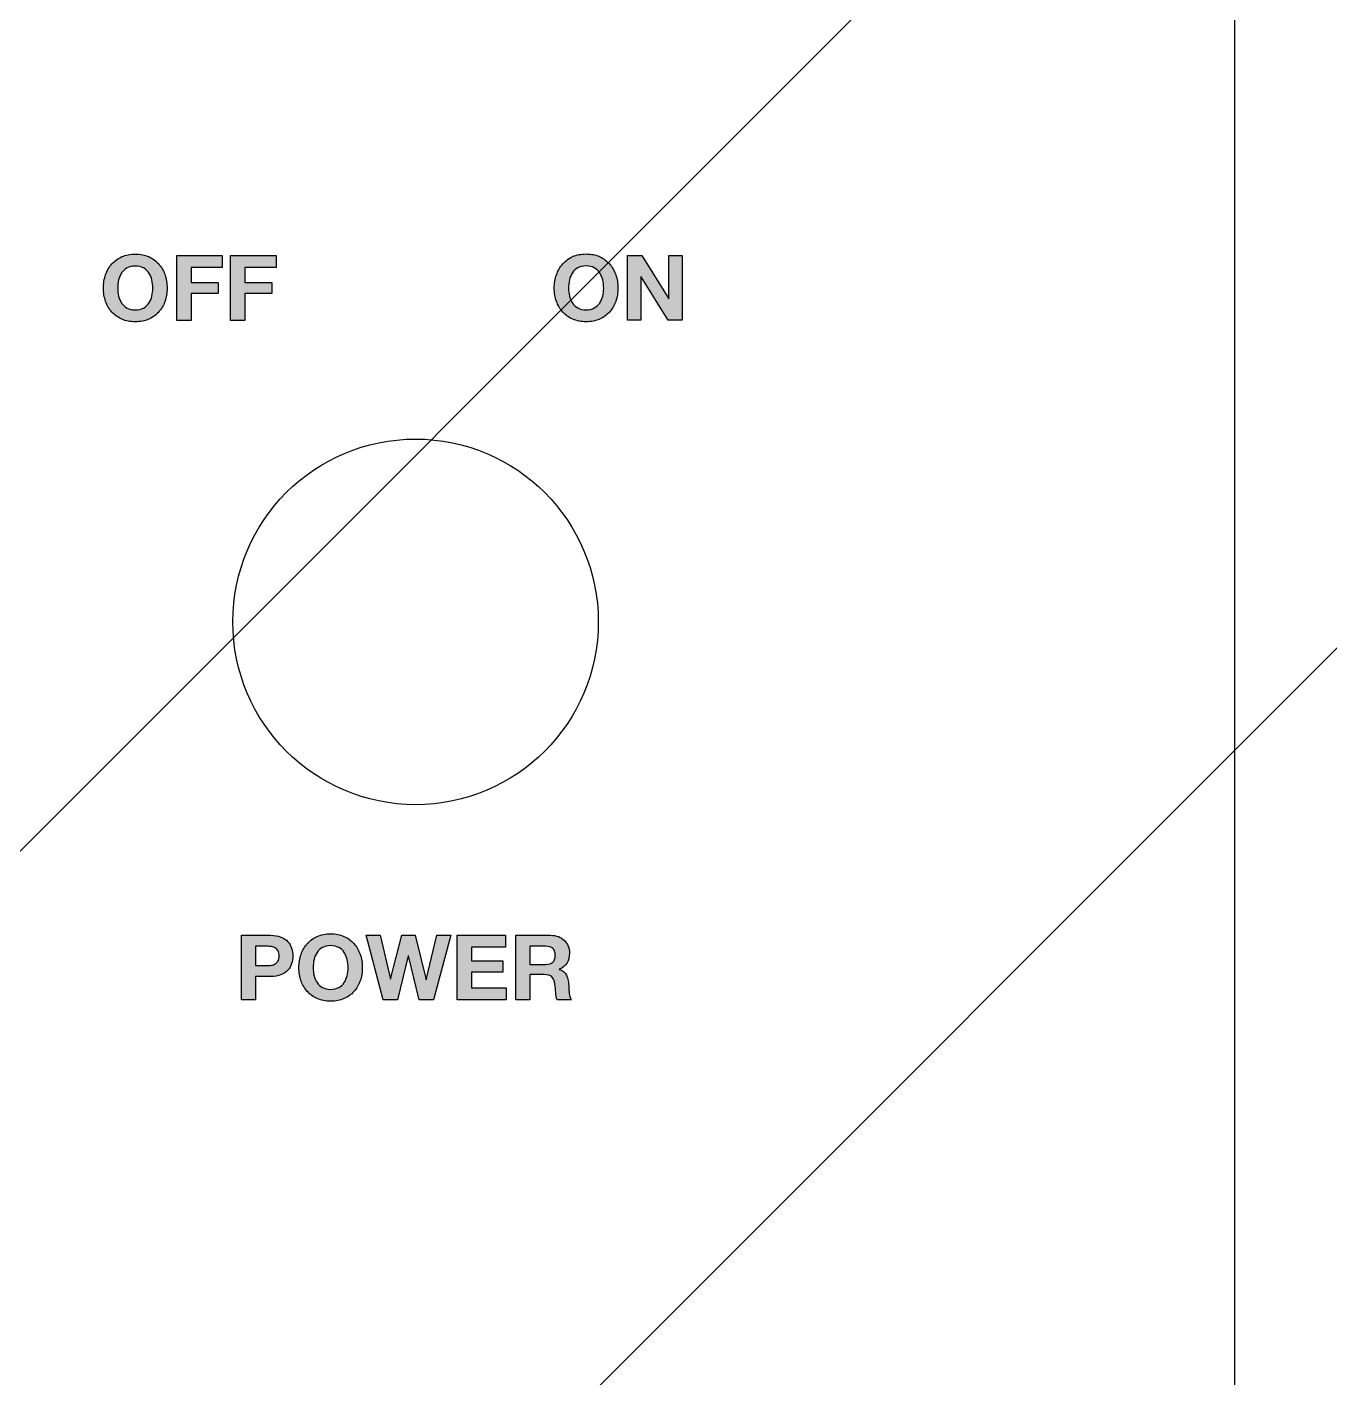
# Model space of a CAD drawing. Header units: millimetres. Extents: x -358422 to 32356, y 0 to 54379.
# Drawn here: x 11033.1 to 11136.5, y 4483.4 to 4590.5 of the extents above; entities that cross this region are included whole.
import ezdxf

# ---------------------------------------------------------------- set-up
doc = ezdxf.new("R2010")
doc.units = ezdxf.units.MM
doc.header["$MEASUREMENT"] = 0
doc.linetypes.add('HIDDEN', pattern=[9.525, 6.35, -3.175])
doc.layers.get('0').update_dxf_attribs({"lineweight": 25})
doc.layers.add('DIM', color=3, linetype='Continuous', lineweight=9)
doc.layers.add('H', color=2, linetype='HIDDEN', lineweight=15)

msp = doc.modelspace()

# ---------------------------------------------------------------- hatches: boundary and pattern name
h = msp.add_hatch(color=256)
h.paths.add_polyline_path([(11052.856, 4571.436), (11050.374, 4571.436), (11050.374, 4570.249), (11052.525, 4570.249), (11052.525, 4569.371), (11050.374, 4569.371), (11050.374, 4567.249), (11049.244, 4567.249), (11049.244, 4572.386), (11052.856, 4572.386)])
h.paths.add_polyline_path([(11048.59, 4571.436), (11046.107, 4571.436), (11046.107, 4570.249), (11048.259, 4570.249), (11048.259, 4569.371), (11046.107, 4569.371), (11046.107, 4567.249), (11044.978, 4567.249), (11044.978, 4572.386), (11048.59, 4572.386)])
edge = h.paths.add_edge_path(flags=16)
edge.add_spline(control_points=[(11040.362, 4569.166), (11040.413, 4568.962), (11040.493, 4568.779), (11040.603, 4568.616), (11040.713, 4568.452), (11040.857, 4568.322), (11041.035, 4568.224)], knot_values=[0, 0, 0, 0, 1, 1, 1, 2, 2, 2, 2], degree=3, periodic=0)
edge.add_spline(control_points=[(11041.035, 4568.224), (11041.212, 4568.125), (11041.428, 4568.076), (11041.682, 4568.076), (11041.936, 4568.076), (11042.152, 4568.125), (11042.33, 4568.224)], knot_values=[2, 2, 2, 2, 3, 3, 3, 4, 4, 4, 4], degree=3, periodic=0)
edge.add_spline(control_points=[(11042.33, 4568.224), (11042.507, 4568.322), (11042.651, 4568.452), (11042.762, 4568.616)], knot_values=[4, 4, 4, 4, 5, 5, 5, 5], degree=3, periodic=0)
edge.add_spline(control_points=[(11042.762, 4568.616), (11042.872, 4568.779), (11042.952, 4568.962), (11043.002, 4569.166), (11043.053, 4569.37), (11043.078, 4569.58), (11043.078, 4569.796), (11043.078, 4570.021), (11043.053, 4570.239), (11043.002, 4570.45)], knot_values=[5, 5, 5, 5, 6, 6, 6, 7, 7, 7, 8, 8, 8, 8], degree=3, periodic=0)
edge.add_spline(control_points=[(11043.002, 4570.45), (11042.952, 4570.661), (11042.872, 4570.85), (11042.762, 4571.015)], knot_values=[8, 8, 8, 8, 9, 9, 9, 9], degree=3, periodic=0)
edge.add_spline(control_points=[(11042.762, 4571.015), (11042.651, 4571.181), (11042.507, 4571.312), (11042.33, 4571.411)], knot_values=[9, 9, 9, 9, 10, 10, 10, 10], degree=3, periodic=0)
edge.add_spline(control_points=[(11042.33, 4571.411), (11042.152, 4571.509), (11041.936, 4571.558), (11041.682, 4571.558), (11041.428, 4571.558), (11041.212, 4571.509), (11041.035, 4571.411)], knot_values=[10, 10, 10, 10, 11, 11, 11, 12, 12, 12, 12], degree=3, periodic=0)
edge.add_spline(control_points=[(11041.035, 4571.411), (11040.857, 4571.312), (11040.713, 4571.181), (11040.603, 4571.015), (11040.493, 4570.85), (11040.413, 4570.661), (11040.362, 4570.45)], knot_values=[12, 12, 12, 12, 13, 13, 13, 14, 14, 14, 14], degree=3, periodic=0)
edge.add_spline(control_points=[(11040.362, 4570.45), (11040.312, 4570.239), (11040.286, 4570.021), (11040.286, 4569.796), (11040.286, 4569.58), (11040.312, 4569.37), (11040.362, 4569.166)], knot_values=[14, 14, 14, 14, 15, 15, 15, 16, 16, 16, 16], degree=3, periodic=0)
edge = h.paths.add_edge_path()
edge.add_spline(control_points=[(11039.33, 4570.864), (11039.445, 4571.193), (11039.61, 4571.479), (11039.826, 4571.724)], knot_values=[0, 0, 0, 0, 1, 1, 1, 1], degree=3, periodic=0)
edge.add_spline(control_points=[(11039.826, 4571.724), (11040.042, 4571.969), (11040.307, 4572.16), (11040.621, 4572.3)], knot_values=[1, 1, 1, 1, 2, 2, 2, 2], degree=3, periodic=0)
edge.add_spline(control_points=[(11040.621, 4572.3), (11040.935, 4572.439), (11041.289, 4572.508), (11041.682, 4572.508), (11042.08, 4572.508), (11042.435, 4572.439), (11042.747, 4572.3)], knot_values=[2, 2, 2, 2, 3, 3, 3, 4, 4, 4, 4], degree=3, periodic=0)
edge.add_spline(control_points=[(11042.747, 4572.3), (11043.059, 4572.16), (11043.323, 4571.969), (11043.539, 4571.724)], knot_values=[4, 4, 4, 4, 5, 5, 5, 5], degree=3, periodic=0)
edge.add_spline(control_points=[(11043.539, 4571.724), (11043.754, 4571.479), (11043.92, 4571.193), (11044.035, 4570.864), (11044.15, 4570.535), (11044.208, 4570.179), (11044.208, 4569.796), (11044.208, 4569.421), (11044.15, 4569.072), (11044.035, 4568.749), (11043.92, 4568.425), (11043.754, 4568.143), (11043.539, 4567.904)], knot_values=[5, 5, 5, 5, 6, 6, 6, 7, 7, 7, 8, 8, 8, 9, 9, 9, 9], degree=3, periodic=0)
edge.add_spline(control_points=[(11043.539, 4567.904), (11043.323, 4567.663), (11043.059, 4567.475), (11042.747, 4567.338), (11042.435, 4567.202), (11042.08, 4567.133), (11041.682, 4567.133), (11041.289, 4567.133), (11040.935, 4567.202), (11040.621, 4567.338), (11040.307, 4567.475), (11040.042, 4567.663), (11039.826, 4567.904)], knot_values=[9, 9, 9, 9, 10, 10, 10, 11, 11, 11, 12, 12, 12, 13, 13, 13, 13], degree=3, periodic=0)
edge.add_spline(control_points=[(11039.826, 4567.904), (11039.61, 4568.143), (11039.445, 4568.425), (11039.33, 4568.749), (11039.215, 4569.072), (11039.157, 4569.421), (11039.157, 4569.796), (11039.157, 4570.179), (11039.215, 4570.535), (11039.33, 4570.864)], knot_values=[13, 13, 13, 13, 14, 14, 14, 15, 15, 15, 16, 16, 16, 16], degree=3, periodic=0)
h = msp.add_hatch(color=256)
h.paths.add_polyline_path([(11081.869, 4572.39), (11084.013, 4568.944), (11084.028, 4568.944), (11084.028, 4572.39), (11085.085, 4572.39), (11085.085, 4567.253), (11083.956, 4567.253), (11081.819, 4570.692), (11081.804, 4570.692), (11081.804, 4567.253), (11080.747, 4567.253), (11080.747, 4572.39)])
edge = h.paths.add_edge_path(flags=16)
edge.add_spline(control_points=[(11076.131, 4569.171), (11076.182, 4568.967), (11076.262, 4568.783), (11076.372, 4568.62), (11076.483, 4568.457), (11076.626, 4568.326), (11076.804, 4568.228)], knot_values=[0, 0, 0, 0, 1, 1, 1, 2, 2, 2, 2], degree=3, periodic=0)
edge.add_spline(control_points=[(11076.804, 4568.228), (11076.982, 4568.13), (11077.197, 4568.081), (11077.452, 4568.081), (11077.706, 4568.081), (11077.922, 4568.13), (11078.099, 4568.228)], knot_values=[2, 2, 2, 2, 3, 3, 3, 4, 4, 4, 4], degree=3, periodic=0)
edge.add_spline(control_points=[(11078.099, 4568.228), (11078.276, 4568.326), (11078.42, 4568.457), (11078.531, 4568.62)], knot_values=[4, 4, 4, 4, 5, 5, 5, 5], degree=3, periodic=0)
edge.add_spline(control_points=[(11078.531, 4568.62), (11078.641, 4568.783), (11078.721, 4568.967), (11078.772, 4569.171), (11078.822, 4569.374), (11078.847, 4569.584), (11078.847, 4569.8), (11078.847, 4570.026), (11078.822, 4570.244), (11078.772, 4570.455)], knot_values=[5, 5, 5, 5, 6, 6, 6, 7, 7, 7, 8, 8, 8, 8], degree=3, periodic=0)
edge.add_spline(control_points=[(11078.772, 4570.455), (11078.721, 4570.666), (11078.641, 4570.854), (11078.531, 4571.02)], knot_values=[8, 8, 8, 8, 9, 9, 9, 9], degree=3, periodic=0)
edge.add_spline(control_points=[(11078.531, 4571.02), (11078.42, 4571.185), (11078.276, 4571.317), (11078.099, 4571.416)], knot_values=[9, 9, 9, 9, 10, 10, 10, 10], degree=3, periodic=0)
edge.add_spline(control_points=[(11078.099, 4571.416), (11077.922, 4571.514), (11077.706, 4571.563), (11077.452, 4571.563), (11077.197, 4571.563), (11076.982, 4571.514), (11076.804, 4571.416)], knot_values=[10, 10, 10, 10, 11, 11, 11, 12, 12, 12, 12], degree=3, periodic=0)
edge.add_spline(control_points=[(11076.804, 4571.416), (11076.626, 4571.317), (11076.483, 4571.185), (11076.372, 4571.02), (11076.262, 4570.854), (11076.182, 4570.666), (11076.131, 4570.455)], knot_values=[12, 12, 12, 12, 13, 13, 13, 14, 14, 14, 14], degree=3, periodic=0)
edge.add_spline(control_points=[(11076.131, 4570.455), (11076.081, 4570.244), (11076.056, 4570.026), (11076.056, 4569.8), (11076.056, 4569.584), (11076.081, 4569.374), (11076.131, 4569.171)], knot_values=[14, 14, 14, 14, 15, 15, 15, 16, 16, 16, 16], degree=3, periodic=0)
edge = h.paths.add_edge_path()
edge.add_spline(control_points=[(11075.099, 4570.869), (11075.214, 4571.197), (11075.38, 4571.484), (11075.595, 4571.728)], knot_values=[0, 0, 0, 0, 1, 1, 1, 1], degree=3, periodic=0)
edge.add_spline(control_points=[(11075.595, 4571.728), (11075.811, 4571.973), (11076.076, 4572.165), (11076.39, 4572.304)], knot_values=[1, 1, 1, 1, 2, 2, 2, 2], degree=3, periodic=0)
edge.add_spline(control_points=[(11076.39, 4572.304), (11076.704, 4572.443), (11077.058, 4572.513), (11077.452, 4572.513), (11077.85, 4572.513), (11078.205, 4572.443), (11078.516, 4572.304)], knot_values=[2, 2, 2, 2, 3, 3, 3, 4, 4, 4, 4], degree=3, periodic=0)
edge.add_spline(control_points=[(11078.516, 4572.304), (11078.828, 4572.165), (11079.092, 4571.973), (11079.308, 4571.728)], knot_values=[4, 4, 4, 4, 5, 5, 5, 5], degree=3, periodic=0)
edge.add_spline(control_points=[(11079.308, 4571.728), (11079.524, 4571.484), (11079.689, 4571.197), (11079.804, 4570.869), (11079.919, 4570.54), (11079.977, 4570.184), (11079.977, 4569.8), (11079.977, 4569.426), (11079.919, 4569.077), (11079.804, 4568.753), (11079.689, 4568.43), (11079.524, 4568.148), (11079.308, 4567.908)], knot_values=[5, 5, 5, 5, 6, 6, 6, 7, 7, 7, 8, 8, 8, 9, 9, 9, 9], degree=3, periodic=0)
edge.add_spline(control_points=[(11079.308, 4567.908), (11079.092, 4567.668), (11078.828, 4567.48), (11078.516, 4567.343), (11078.205, 4567.206), (11077.85, 4567.138), (11077.452, 4567.138), (11077.058, 4567.138), (11076.704, 4567.206), (11076.39, 4567.343), (11076.076, 4567.48), (11075.811, 4567.668), (11075.595, 4567.908)], knot_values=[9, 9, 9, 9, 10, 10, 10, 11, 11, 11, 12, 12, 12, 13, 13, 13, 13], degree=3, periodic=0)
edge.add_spline(control_points=[(11075.595, 4567.908), (11075.38, 4568.148), (11075.214, 4568.43), (11075.099, 4568.753), (11074.984, 4569.077), (11074.926, 4569.426), (11074.926, 4569.8), (11074.926, 4570.184), (11074.984, 4570.54), (11075.099, 4570.869)], knot_values=[13, 13, 13, 13, 14, 14, 14, 15, 15, 15, 16, 16, 16, 16], degree=3, periodic=0)
h = msp.add_hatch(color=256)
h.paths.add_polyline_path([(11063.883, 4518.477), (11064.758, 4514.951), (11064.772, 4514.951), (11065.611, 4518.477), (11066.714, 4518.477), (11065.338, 4513.36), (11064.22, 4513.36), (11063.353, 4516.843), (11063.339, 4516.843), (11062.486, 4513.36), (11061.346, 4513.36), (11059.992, 4518.477), (11061.117, 4518.477), (11061.927, 4514.994), (11061.941, 4514.994), (11062.83, 4518.477)])
h.paths.add_polyline_path([(11068.356, 4515.56), (11068.356, 4514.306), (11071.115, 4514.306), (11071.115, 4513.36), (11067.23, 4513.36), (11067.23, 4518.477), (11071.057, 4518.477), (11071.057, 4517.531), (11068.356, 4517.531), (11068.356, 4516.435), (11070.835, 4516.435), (11070.835, 4515.56)])
edge = h.paths.add_edge_path(flags=16)
edge.add_spline(control_points=[(11074.232, 4516.162), (11074.49, 4516.162), (11074.683, 4516.22), (11074.813, 4516.334), (11074.942, 4516.449), (11075.006, 4516.635), (11075.006, 4516.893), (11075.006, 4517.142), (11074.942, 4517.322), (11074.813, 4517.434)], knot_values=[0, 0, 0, 0, 1, 1, 1, 2, 2, 2, 3, 3, 3, 3], degree=3, periodic=0)
edge.add_spline(control_points=[(11074.813, 4517.434), (11074.683, 4517.546), (11074.49, 4517.603), (11074.232, 4517.603)], knot_values=[3, 3, 3, 3, 4, 4, 4, 4], degree=3, periodic=0)
edge.add_spline(control_points=[(11074.232, 4517.603), (11074.232, 4517.603), (11073, 4517.603), (11073, 4517.603)], knot_values=[4, 4, 4, 4, 5, 5, 5, 5], degree=3, periodic=0)
edge.add_spline(control_points=[(11073, 4517.603), (11073, 4517.603), (11073, 4516.162), (11073, 4516.162)], knot_values=[5, 5, 5, 5, 6, 6, 6, 6], degree=3, periodic=0)
edge.add_spline(control_points=[(11073, 4516.162), (11073, 4516.162), (11074.232, 4516.162), (11074.232, 4516.162)], knot_values=[6, 6, 6, 6, 7, 7, 7, 7], degree=3, periodic=0)
edge = h.paths.add_edge_path()
edge.add_spline(control_points=[(11074.633, 4518.477), (11074.863, 4518.477), (11075.069, 4518.44), (11075.253, 4518.366), (11075.437, 4518.292), (11075.595, 4518.19), (11075.726, 4518.061)], knot_values=[0, 0, 0, 0, 1, 1, 1, 2, 2, 2, 2], degree=3, periodic=0)
edge.add_spline(control_points=[(11075.726, 4518.061), (11075.858, 4517.932), (11075.958, 4517.783), (11076.027, 4517.613)], knot_values=[2, 2, 2, 2, 3, 3, 3, 3], degree=3, periodic=0)
edge.add_spline(control_points=[(11076.027, 4517.613), (11076.096, 4517.444), (11076.131, 4517.261), (11076.131, 4517.065), (11076.131, 4516.764), (11076.068, 4516.504), (11075.941, 4516.284)], knot_values=[3, 3, 3, 3, 4, 4, 4, 5, 5, 5, 5], degree=3, periodic=0)
edge.add_spline(control_points=[(11075.941, 4516.284), (11075.815, 4516.064), (11075.608, 4515.897), (11075.322, 4515.783)], knot_values=[5, 5, 5, 5, 6, 6, 6, 6], degree=3, periodic=0)
edge.add_spline(control_points=[(11075.322, 4515.783), (11075.322, 4515.783), (11075.322, 4515.768), (11075.322, 4515.768)], knot_values=[6, 6, 6, 6, 7, 7, 7, 7], degree=3, periodic=0)
edge.add_spline(control_points=[(11075.322, 4515.768), (11075.46, 4515.73), (11075.575, 4515.671), (11075.665, 4515.592)], knot_values=[7, 7, 7, 7, 8, 8, 8, 8], degree=3, periodic=0)
edge.add_spline(control_points=[(11075.665, 4515.592), (11075.756, 4515.513), (11075.83, 4515.42), (11075.888, 4515.313)], knot_values=[8, 8, 8, 8, 9, 9, 9, 9], degree=3, periodic=0)
edge.add_spline(control_points=[(11075.888, 4515.313), (11075.945, 4515.206), (11075.987, 4515.087), (11076.013, 4514.958)], knot_values=[9, 9, 9, 9, 10, 10, 10, 10], degree=3, periodic=0)
edge.add_spline(control_points=[(11076.013, 4514.958), (11076.039, 4514.829), (11076.057, 4514.7), (11076.067, 4514.571)], knot_values=[10, 10, 10, 10, 11, 11, 11, 11], degree=3, periodic=0)
edge.add_spline(control_points=[(11076.067, 4514.571), (11076.072, 4514.49), (11076.076, 4514.394), (11076.081, 4514.284), (11076.086, 4514.174), (11076.094, 4514.062), (11076.106, 4513.948)], knot_values=[11, 11, 11, 11, 12, 12, 12, 13, 13, 13, 13], degree=3, periodic=0)
edge.add_spline(control_points=[(11076.106, 4513.948), (11076.118, 4513.833), (11076.137, 4513.724), (11076.163, 4513.621)], knot_values=[13, 13, 13, 13, 14, 14, 14, 14], degree=3, periodic=0)
edge.add_spline(control_points=[(11076.163, 4513.621), (11076.19, 4513.519), (11076.229, 4513.432), (11076.282, 4513.36)], knot_values=[14, 14, 14, 14, 15, 15, 15, 15], degree=3, periodic=0)
edge.add_spline(control_points=[(11076.282, 4513.36), (11076.282, 4513.36), (11075.157, 4513.36), (11075.157, 4513.36)], knot_values=[15, 15, 15, 15, 16, 16, 16, 16], degree=3, periodic=0)
edge.add_spline(control_points=[(11075.157, 4513.36), (11075.094, 4513.522), (11075.056, 4513.716), (11075.042, 4513.94)], knot_values=[16, 16, 16, 16, 17, 17, 17, 17], degree=3, periodic=0)
edge.add_spline(control_points=[(11075.042, 4513.94), (11075.028, 4514.165), (11075.006, 4514.38), (11074.977, 4514.586)], knot_values=[17, 17, 17, 17, 18, 18, 18, 18], degree=3, periodic=0)
edge.add_spline(control_points=[(11074.977, 4514.586), (11074.939, 4514.853), (11074.858, 4515.049), (11074.734, 4515.173)], knot_values=[18, 18, 18, 18, 19, 19, 19, 19], degree=3, periodic=0)
edge.add_spline(control_points=[(11074.734, 4515.173), (11074.609, 4515.297), (11074.406, 4515.359), (11074.124, 4515.359)], knot_values=[19, 19, 19, 19, 20, 20, 20, 20], degree=3, periodic=0)
edge.add_spline(control_points=[(11074.124, 4515.359), (11074.124, 4515.359), (11073, 4515.359), (11073, 4515.359)], knot_values=[20, 20, 20, 20, 21, 21, 21, 21], degree=3, periodic=0)
edge.add_spline(control_points=[(11073, 4515.359), (11073, 4515.359), (11073, 4513.36), (11073, 4513.36)], knot_values=[21, 21, 21, 21, 22, 22, 22, 22], degree=3, periodic=0)
edge.add_spline(control_points=[(11073, 4513.36), (11073, 4513.36), (11071.874, 4513.36), (11071.874, 4513.36)], knot_values=[22, 22, 22, 22, 23, 23, 23, 23], degree=3, periodic=0)
edge.add_spline(control_points=[(11071.874, 4513.36), (11071.874, 4513.36), (11071.874, 4518.477), (11071.874, 4518.477)], knot_values=[23, 23, 23, 23, 24, 24, 24, 24], degree=3, periodic=0)
edge.add_spline(control_points=[(11071.874, 4518.477), (11071.874, 4518.477), (11074.633, 4518.477), (11074.633, 4518.477)], knot_values=[24, 24, 24, 24, 25, 25, 25, 25], degree=3, periodic=0)
edge = h.paths.add_edge_path(flags=16)
edge.add_spline(control_points=[(11055.868, 4515.27), (11055.918, 4515.067), (11055.998, 4514.884), (11056.108, 4514.722)], knot_values=[0, 0, 0, 0, 1, 1, 1, 1], degree=3, periodic=0)
edge.add_spline(control_points=[(11056.108, 4514.722), (11056.218, 4514.559), (11056.361, 4514.429), (11056.538, 4514.331)], knot_values=[1, 1, 1, 1, 2, 2, 2, 2], degree=3, periodic=0)
edge.add_spline(control_points=[(11056.538, 4514.331), (11056.714, 4514.233), (11056.929, 4514.184), (11057.183, 4514.184), (11057.436, 4514.184), (11057.651, 4514.233), (11057.828, 4514.331)], knot_values=[2, 2, 2, 2, 3, 3, 3, 4, 4, 4, 4], degree=3, periodic=0)
edge.add_spline(control_points=[(11057.828, 4514.331), (11058.004, 4514.429), (11058.148, 4514.559), (11058.258, 4514.722)], knot_values=[4, 4, 4, 4, 5, 5, 5, 5], degree=3, periodic=0)
edge.add_spline(control_points=[(11058.258, 4514.722), (11058.367, 4514.884), (11058.447, 4515.067), (11058.498, 4515.27)], knot_values=[5, 5, 5, 5, 6, 6, 6, 6], degree=3, periodic=0)
edge.add_spline(control_points=[(11058.498, 4515.27), (11058.548, 4515.473), (11058.573, 4515.682), (11058.573, 4515.897), (11058.573, 4516.122), (11058.548, 4516.339), (11058.498, 4516.549)], knot_values=[6, 6, 6, 6, 7, 7, 7, 8, 8, 8, 8], degree=3, periodic=0)
edge.add_spline(control_points=[(11058.498, 4516.549), (11058.447, 4516.759), (11058.367, 4516.947), (11058.258, 4517.111)], knot_values=[8, 8, 8, 8, 9, 9, 9, 9], degree=3, periodic=0)
edge.add_spline(control_points=[(11058.258, 4517.111), (11058.148, 4517.276), (11058.004, 4517.408), (11057.828, 4517.506)], knot_values=[9, 9, 9, 9, 10, 10, 10, 10], degree=3, periodic=0)
edge.add_spline(control_points=[(11057.828, 4517.506), (11057.651, 4517.604), (11057.436, 4517.653), (11057.183, 4517.653), (11056.929, 4517.653), (11056.714, 4517.604), (11056.538, 4517.506), (11056.361, 4517.408), (11056.218, 4517.276), (11056.108, 4517.111), (11055.998, 4516.947), (11055.918, 4516.759), (11055.868, 4516.549)], knot_values=[10, 10, 10, 10, 11, 11, 11, 12, 12, 12, 13, 13, 13, 14, 14, 14, 14], degree=3, periodic=0)
edge.add_spline(control_points=[(11055.868, 4516.549), (11055.817, 4516.339), (11055.792, 4516.122), (11055.792, 4515.897), (11055.792, 4515.682), (11055.817, 4515.473), (11055.868, 4515.27)], knot_values=[14, 14, 14, 14, 15, 15, 15, 16, 16, 16, 16], degree=3, periodic=0)
edge = h.paths.add_edge_path()
edge.add_spline(control_points=[(11054.839, 4516.961), (11054.954, 4517.288), (11055.119, 4517.574), (11055.334, 4517.818)], knot_values=[0, 0, 0, 0, 1, 1, 1, 1], degree=3, periodic=0)
edge.add_spline(control_points=[(11055.334, 4517.818), (11055.549, 4518.061), (11055.812, 4518.252), (11056.125, 4518.391)], knot_values=[1, 1, 1, 1, 2, 2, 2, 2], degree=3, periodic=0)
edge.add_spline(control_points=[(11056.125, 4518.391), (11056.438, 4518.529), (11056.791, 4518.599), (11057.183, 4518.599), (11057.579, 4518.599), (11057.933, 4518.529), (11058.243, 4518.391)], knot_values=[2, 2, 2, 2, 3, 3, 3, 4, 4, 4, 4], degree=3, periodic=0)
edge.add_spline(control_points=[(11058.243, 4518.391), (11058.554, 4518.252), (11058.817, 4518.061), (11059.032, 4517.818)], knot_values=[4, 4, 4, 4, 5, 5, 5, 5], degree=3, periodic=0)
edge.add_spline(control_points=[(11059.032, 4517.818), (11059.246, 4517.574), (11059.411, 4517.288), (11059.526, 4516.961)], knot_values=[5, 5, 5, 5, 6, 6, 6, 6], degree=3, periodic=0)
edge.add_spline(control_points=[(11059.526, 4516.961), (11059.641, 4516.634), (11059.698, 4516.279), (11059.698, 4515.897), (11059.698, 4515.524), (11059.641, 4515.177), (11059.526, 4514.854)], knot_values=[6, 6, 6, 6, 7, 7, 7, 8, 8, 8, 8], degree=3, periodic=0)
edge.add_spline(control_points=[(11059.526, 4514.854), (11059.411, 4514.532), (11059.246, 4514.251), (11059.032, 4514.012)], knot_values=[8, 8, 8, 8, 9, 9, 9, 9], degree=3, periodic=0)
edge.add_spline(control_points=[(11059.032, 4514.012), (11058.817, 4513.773), (11058.554, 4513.586), (11058.243, 4513.45), (11057.933, 4513.314), (11057.579, 4513.245), (11057.183, 4513.245), (11056.791, 4513.245), (11056.438, 4513.314), (11056.125, 4513.45), (11055.812, 4513.586), (11055.549, 4513.773), (11055.334, 4514.012)], knot_values=[9, 9, 9, 9, 10, 10, 10, 11, 11, 11, 12, 12, 12, 13, 13, 13, 13], degree=3, periodic=0)
edge.add_spline(control_points=[(11055.334, 4514.012), (11055.119, 4514.251), (11054.954, 4514.532), (11054.839, 4514.854)], knot_values=[13, 13, 13, 13, 14, 14, 14, 14], degree=3, periodic=0)
edge.add_spline(control_points=[(11054.839, 4514.854), (11054.725, 4515.177), (11054.667, 4515.524), (11054.667, 4515.897), (11054.667, 4516.279), (11054.725, 4516.634), (11054.839, 4516.961)], knot_values=[14, 14, 14, 14, 15, 15, 15, 16, 16, 16, 16], degree=3, periodic=0)
edge = h.paths.add_edge_path(flags=16)
edge.add_spline(control_points=[(11052.109, 4516.069), (11052.238, 4516.069), (11052.362, 4516.079), (11052.481, 4516.097)], knot_values=[0, 0, 0, 0, 1, 1, 1, 1], degree=3, periodic=0)
edge.add_spline(control_points=[(11052.481, 4516.097), (11052.601, 4516.117), (11052.706, 4516.154), (11052.797, 4516.209)], knot_values=[1, 1, 1, 1, 2, 2, 2, 2], degree=3, periodic=0)
edge.add_spline(control_points=[(11052.797, 4516.209), (11052.887, 4516.264), (11052.96, 4516.341), (11053.015, 4516.442)], knot_values=[2, 2, 2, 2, 3, 3, 3, 3], degree=3, periodic=0)
edge.add_spline(control_points=[(11053.015, 4516.442), (11053.07, 4516.542), (11053.098, 4516.673), (11053.098, 4516.836), (11053.098, 4516.998), (11053.07, 4517.129), (11053.015, 4517.23)], knot_values=[3, 3, 3, 3, 4, 4, 4, 5, 5, 5, 5], degree=3, periodic=0)
edge.add_spline(control_points=[(11053.015, 4517.23), (11052.96, 4517.33), (11052.887, 4517.408), (11052.797, 4517.463)], knot_values=[5, 5, 5, 5, 6, 6, 6, 6], degree=3, periodic=0)
edge.add_spline(control_points=[(11052.797, 4517.463), (11052.706, 4517.518), (11052.601, 4517.555), (11052.481, 4517.574)], knot_values=[6, 6, 6, 6, 7, 7, 7, 7], degree=3, periodic=0)
edge.add_spline(control_points=[(11052.481, 4517.574), (11052.362, 4517.593), (11052.238, 4517.603), (11052.109, 4517.603)], knot_values=[7, 7, 7, 7, 8, 8, 8, 8], degree=3, periodic=0)
edge.add_spline(control_points=[(11052.109, 4517.603), (11052.109, 4517.603), (11051.235, 4517.603), (11051.235, 4517.603)], knot_values=[8, 8, 8, 8, 9, 9, 9, 9], degree=3, periodic=0)
edge.add_spline(control_points=[(11051.235, 4517.603), (11051.235, 4517.603), (11051.235, 4516.069), (11051.235, 4516.069)], knot_values=[9, 9, 9, 9, 10, 10, 10, 10], degree=3, periodic=0)
edge.add_spline(control_points=[(11051.235, 4516.069), (11051.235, 4516.069), (11052.109, 4516.069), (11052.109, 4516.069)], knot_values=[10, 10, 10, 10, 11, 11, 11, 11], degree=3, periodic=0)
edge = h.paths.add_edge_path()
edge.add_spline(control_points=[(11052.417, 4518.477), (11052.737, 4518.477), (11053.009, 4518.43), (11053.234, 4518.337)], knot_values=[0, 0, 0, 0, 1, 1, 1, 1], degree=3, periodic=0)
edge.add_spline(control_points=[(11053.234, 4518.337), (11053.459, 4518.244), (11053.641, 4518.121), (11053.782, 4517.968)], knot_values=[1, 1, 1, 1, 2, 2, 2, 2], degree=3, periodic=0)
edge.add_spline(control_points=[(11053.782, 4517.968), (11053.923, 4517.815), (11054.026, 4517.641), (11054.09, 4517.445), (11054.155, 4517.249), (11054.187, 4517.046), (11054.187, 4516.836), (11054.187, 4516.63), (11054.155, 4516.429), (11054.09, 4516.23), (11054.026, 4516.032), (11053.923, 4515.856), (11053.782, 4515.704)], knot_values=[2, 2, 2, 2, 3, 3, 3, 4, 4, 4, 5, 5, 5, 6, 6, 6, 6], degree=3, periodic=0)
edge.add_spline(control_points=[(11053.782, 4515.704), (11053.641, 4515.551), (11053.459, 4515.428), (11053.234, 4515.335)], knot_values=[6, 6, 6, 6, 7, 7, 7, 7], degree=3, periodic=0)
edge.add_spline(control_points=[(11053.234, 4515.335), (11053.009, 4515.241), (11052.737, 4515.195), (11052.417, 4515.195)], knot_values=[7, 7, 7, 7, 8, 8, 8, 8], degree=3, periodic=0)
edge.add_spline(control_points=[(11052.417, 4515.195), (11052.417, 4515.195), (11051.235, 4515.195), (11051.235, 4515.195)], knot_values=[8, 8, 8, 8, 9, 9, 9, 9], degree=3, periodic=0)
edge.add_spline(control_points=[(11051.235, 4515.195), (11051.235, 4515.195), (11051.235, 4513.36), (11051.235, 4513.36)], knot_values=[9, 9, 9, 9, 10, 10, 10, 10], degree=3, periodic=0)
edge.add_spline(control_points=[(11051.235, 4513.36), (11051.235, 4513.36), (11050.109, 4513.36), (11050.109, 4513.36)], knot_values=[10, 10, 10, 10, 11, 11, 11, 11], degree=3, periodic=0)
edge.add_spline(control_points=[(11050.109, 4513.36), (11050.109, 4513.36), (11050.109, 4518.477), (11050.109, 4518.477)], knot_values=[11, 11, 11, 11, 12, 12, 12, 12], degree=3, periodic=0)
edge.add_spline(control_points=[(11050.109, 4518.477), (11050.109, 4518.477), (11052.417, 4518.477), (11052.417, 4518.477)], knot_values=[12, 12, 12, 12, 13, 13, 13, 13], degree=3, periodic=0)
at = {"layer": 'DIM'}
h = msp.add_hatch(dxfattribs=at)
h.set_pattern_fill('ANSI31', color=256, scale=350, style=0)
h.set_pattern_definition([(45, (-19603.777, -2234.737), (-30.93592, 30.93592), [])])
h.paths.add_polyline_path([(10728.92, 5341.335), (10728.92, 3268.335), (10298.136, 3268.335), (10298.136, 5055.269), (9628.92, 5055.269), (9628.92, 6518.335), (13568.92, 6518.335), (13568.92, 5055.269), (12899.705, 5055.269), (12899.705, 3268.335), (12468.92, 3268.335), (12468.92, 5341.335)])
edge = h.paths.add_edge_path(flags=16)
edge.add_line((12468.92, 3291.335), (12468.92, 3268.335))
edge.add_line((10728.92, 3291.335), (10728.92, 3268.335))
at = {"layer": 'H', "ltscale": 4}
h = msp.add_hatch(dxfattribs=at)
h.set_pattern_fill('ANSI31', color=256, scale=500, style=0)
h.set_pattern_definition([(45, (4878.89, 20733.76), (-44.19417, 44.19417), [])])
h.paths.add_polyline_path([(13618.92, 6518.335), (13568.92, 6518.335)], flags=16)
h.paths.add_polyline_path([(13618.92, 6518.335), (13568.92, 6518.335)], flags=0)
h.paths.add_polyline_path([(13618.92, 6518.335), (13568.92, 6518.335)], flags=0)
h.paths.add_polyline_path([(13618.92, 6518.335), (13568.92, 6518.335)], flags=0)
h.paths.add_polyline_path([(13618.92, 6518.335), (13568.92, 6518.335)], flags=0)
h.paths.add_polyline_path([(13618.92, 6518.335), (13568.92, 6518.335)], flags=0)
h.paths.add_polyline_path([(13618.92, 6518.335), (13568.92, 6518.335)], flags=0)
h.paths.add_polyline_path([(13618.92, 6518.335), (13568.92, 6518.335)], flags=0)
edge = h.paths.add_edge_path()
edge.add_line((9628.92, 3268.335), (9628.92, 6518.335))
edge.add_line((9578.92, 3218.335), (9578.92, 6518.335))
edge.add_line((9628.92, 3268.335), (13568.92, 3268.335))
edge.add_line((9578.92, 3218.335), (13618.92, 3218.335))
edge.add_line((13618.92, 6518.335), (13568.92, 6518.335))
edge.add_line((13568.92, 5268.335), (13568.92, 5278.335))
edge.add_line((13568.92, 3268.335), (13568.92, 6518.335))
edge.add_line((13618.92, 3218.335), (13618.92, 6518.335))

# ---------------------------------------------------------------- linework, layer by layer
for p, q in [((11128.92, 4366.335), (11128.92, 5116.335)), ((11044.978, 4572.386), (11048.59, 4572.386)), ((11044.978, 4567.249), (11044.978, 4572.386)), ((11048.59, 4572.386), (11048.59, 4571.436)), ((11049.244, 4567.249), (11049.244, 4572.386)), ((11049.244, 4572.386), (11052.856, 4572.386)), ((11052.856, 4572.386), (11052.856, 4571.436)), ((11080.747, 4572.39), (11081.869, 4572.39)), ((11080.747, 4567.253), (11080.747, 4572.39)), ((11081.869, 4572.39), (11084.013, 4568.944)), ((11084.028, 4572.39), (11085.085, 4572.39)), ((11084.028, 4568.944), (11084.028, 4572.39)), ((11085.085, 4572.39), (11085.085, 4567.253)), ((11046.107, 4571.436), (11046.107, 4570.249)), ((11048.59, 4571.436), (11046.107, 4571.436)), ((11050.374, 4571.436), (11050.374, 4570.249)), ((11052.856, 4571.436), (11050.374, 4571.436)), ((11046.107, 4570.249), (11048.259, 4570.249)), ((11048.259, 4570.249), (11048.259, 4569.371)), ((11050.374, 4570.249), (11052.525, 4570.249)), ((11052.525, 4570.249), (11052.525, 4569.371)), ((11081.804, 4570.692), (11081.804, 4567.253)), ((11081.819, 4570.692), (11081.804, 4570.692)), ((11083.956, 4567.253), (11081.819, 4570.692)), ((11046.107, 4569.371), (11046.107, 4567.249)), ((11048.259, 4569.371), (11046.107, 4569.371)), ((11050.374, 4569.371), (11050.374, 4567.249)), ((11052.525, 4569.371), (11050.374, 4569.371)), ((11084.013, 4568.944), (11084.028, 4568.944)), ((11046.107, 4567.249), (11044.978, 4567.249)), ((11050.374, 4567.249), (11049.244, 4567.249)), ((11081.804, 4567.253), (11080.747, 4567.253)), ((11085.085, 4567.253), (11083.956, 4567.253)), ((11059.992, 4518.477), (11061.117, 4518.477)), ((11061.346, 4513.36), (11059.992, 4518.477)), ((11061.117, 4518.477), (11061.927, 4514.994)), ((11061.941, 4514.994), (11062.83, 4518.477)), ((11062.83, 4518.477), (11063.883, 4518.477)), ((11063.883, 4518.477), (11064.758, 4514.951)), ((11064.772, 4514.951), (11065.611, 4518.477)), ((11066.714, 4518.477), (11065.338, 4513.36)), ((11065.611, 4518.477), (11066.714, 4518.477)), ((11067.23, 4518.477), (11071.057, 4518.477)), ((11067.23, 4513.36), (11067.23, 4518.477)), ((11068.356, 4517.531), (11068.356, 4516.435)), ((11071.057, 4517.531), (11068.356, 4517.531)), ((11071.057, 4518.477), (11071.057, 4517.531)), ((11063.339, 4516.843), (11062.486, 4513.36)), ((11063.353, 4516.843), (11063.339, 4516.843)), ((11064.22, 4513.36), (11063.353, 4516.843)), ((11068.356, 4516.435), (11070.835, 4516.435)), ((11070.835, 4516.435), (11070.835, 4515.56)), ((11070.835, 4515.56), (11068.356, 4515.56)), ((11068.356, 4515.56), (11068.356, 4514.306)), ((11061.927, 4514.994), (11061.941, 4514.994)), ((11064.758, 4514.951), (11064.772, 4514.951)), ((11068.356, 4514.306), (11071.115, 4514.306)), ((11071.115, 4514.306), (11071.115, 4513.36)), ((11062.486, 4513.36), (11061.346, 4513.36)), ((11065.338, 4513.36), (11064.22, 4513.36)), ((11071.115, 4513.36), (11067.23, 4513.36))]:
    msp.add_line(p, q)
msp.add_circle((11063.92, 4543.332), 14.5)
for points in [[(11039.826, 4571.724), (11040.042, 4571.969), (11040.307, 4572.16), (11040.621, 4572.3)], [(11042.747, 4572.3), (11043.059, 4572.16), (11043.323, 4571.969), (11043.539, 4571.724)], [(11075.595, 4571.728), (11075.811, 4571.973), (11076.076, 4572.165), (11076.39, 4572.304)], [(11078.516, 4572.304), (11078.828, 4572.165), (11079.092, 4571.973), (11079.308, 4571.728)], [(11039.33, 4570.864), (11039.445, 4571.193), (11039.61, 4571.479), (11039.826, 4571.724)], [(11042.762, 4571.015), (11042.651, 4571.181), (11042.507, 4571.312), (11042.33, 4571.411)], [(11075.099, 4570.869), (11075.214, 4571.197), (11075.38, 4571.484), (11075.595, 4571.728)], [(11078.531, 4571.02), (11078.42, 4571.185), (11078.276, 4571.317), (11078.099, 4571.416)], [(11043.002, 4570.45), (11042.952, 4570.661), (11042.872, 4570.85), (11042.762, 4571.015)], [(11078.772, 4570.455), (11078.721, 4570.666), (11078.641, 4570.854), (11078.531, 4571.02)], [(11042.33, 4568.224), (11042.507, 4568.322), (11042.651, 4568.452), (11042.762, 4568.616)], [(11078.099, 4568.228), (11078.276, 4568.326), (11078.42, 4568.457), (11078.531, 4568.62)], [(11050.109, 4518.477), (11050.109, 4518.477), (11052.417, 4518.477), (11052.417, 4518.477)], [(11050.109, 4513.36), (11050.109, 4513.36), (11050.109, 4518.477), (11050.109, 4518.477)], [(11051.235, 4517.603), (11051.235, 4517.603), (11051.235, 4516.069), (11051.235, 4516.069)], [(11052.109, 4517.603), (11052.109, 4517.603), (11051.235, 4517.603), (11051.235, 4517.603)], [(11052.481, 4517.574), (11052.362, 4517.593), (11052.238, 4517.603), (11052.109, 4517.603)], [(11052.417, 4518.477), (11052.737, 4518.477), (11053.009, 4518.43), (11053.234, 4518.337)], [(11052.797, 4517.463), (11052.706, 4517.518), (11052.601, 4517.555), (11052.481, 4517.574)], [(11053.234, 4518.337), (11053.459, 4518.244), (11053.641, 4518.121), (11053.782, 4517.968)], [(11054.839, 4516.961), (11054.954, 4517.288), (11055.119, 4517.574), (11055.334, 4517.818)], [(11055.334, 4517.818), (11055.549, 4518.061), (11055.812, 4518.252), (11056.125, 4518.391)], [(11058.258, 4517.111), (11058.148, 4517.276), (11058.004, 4517.408), (11057.828, 4517.506)], [(11058.243, 4518.391), (11058.554, 4518.252), (11058.817, 4518.061), (11059.032, 4517.818)], [(11059.032, 4517.818), (11059.246, 4517.574), (11059.411, 4517.288), (11059.526, 4516.961)], [(11071.874, 4518.477), (11071.874, 4518.477), (11074.633, 4518.477), (11074.633, 4518.477)], [(11071.874, 4513.36), (11071.874, 4513.36), (11071.874, 4518.477), (11071.874, 4518.477)], [(11073, 4517.603), (11073, 4517.603), (11073, 4516.162), (11073, 4516.162)], [(11074.232, 4517.603), (11074.232, 4517.603), (11073, 4517.603), (11073, 4517.603)], [(11074.813, 4517.434), (11074.683, 4517.546), (11074.49, 4517.603), (11074.232, 4517.603)], [(11075.726, 4518.061), (11075.858, 4517.932), (11075.958, 4517.783), (11076.027, 4517.613)], [(11053.015, 4517.23), (11052.96, 4517.33), (11052.887, 4517.408), (11052.797, 4517.463)], [(11052.797, 4516.209), (11052.887, 4516.264), (11052.96, 4516.341), (11053.015, 4516.442)], [(11058.498, 4516.549), (11058.447, 4516.759), (11058.367, 4516.947), (11058.258, 4517.111)], [(11051.235, 4516.069), (11051.235, 4516.069), (11052.109, 4516.069), (11052.109, 4516.069)], [(11052.109, 4516.069), (11052.238, 4516.069), (11052.362, 4516.079), (11052.481, 4516.097)], [(11052.481, 4516.097), (11052.601, 4516.117), (11052.706, 4516.154), (11052.797, 4516.209)], [(11053.782, 4515.704), (11053.641, 4515.551), (11053.459, 4515.428), (11053.234, 4515.335)], [(11073, 4516.162), (11073, 4516.162), (11074.232, 4516.162), (11074.232, 4516.162)], [(11075.941, 4516.284), (11075.815, 4516.064), (11075.608, 4515.897), (11075.322, 4515.783)], [(11075.322, 4515.783), (11075.322, 4515.783), (11075.322, 4515.768), (11075.322, 4515.768)], [(11075.322, 4515.768), (11075.46, 4515.73), (11075.575, 4515.671), (11075.665, 4515.592)], [(11075.665, 4515.592), (11075.756, 4515.513), (11075.83, 4515.42), (11075.888, 4515.313)], [(11051.235, 4515.195), (11051.235, 4515.195), (11051.235, 4513.36), (11051.235, 4513.36)], [(11052.417, 4515.195), (11052.417, 4515.195), (11051.235, 4515.195), (11051.235, 4515.195)], [(11053.234, 4515.335), (11053.009, 4515.241), (11052.737, 4515.195), (11052.417, 4515.195)], [(11055.334, 4514.012), (11055.119, 4514.251), (11054.954, 4514.532), (11054.839, 4514.854)], [(11055.868, 4515.27), (11055.918, 4515.067), (11055.998, 4514.884), (11056.108, 4514.722)], [(11056.108, 4514.722), (11056.218, 4514.559), (11056.361, 4514.429), (11056.538, 4514.331)], [(11057.828, 4514.331), (11058.004, 4514.429), (11058.148, 4514.559), (11058.258, 4514.722)], [(11058.258, 4514.722), (11058.367, 4514.884), (11058.447, 4515.067), (11058.498, 4515.27)], [(11059.526, 4514.854), (11059.411, 4514.532), (11059.246, 4514.251), (11059.032, 4514.012)], [(11073, 4515.359), (11073, 4515.359), (11073, 4513.36), (11073, 4513.36)], [(11074.124, 4515.359), (11074.124, 4515.359), (11073, 4515.359), (11073, 4515.359)], [(11074.734, 4515.173), (11074.609, 4515.297), (11074.406, 4515.359), (11074.124, 4515.359)], [(11074.977, 4514.586), (11074.939, 4514.853), (11074.858, 4515.049), (11074.734, 4515.173)], [(11075.042, 4513.94), (11075.028, 4514.165), (11075.006, 4514.38), (11074.977, 4514.586)], [(11075.888, 4515.313), (11075.945, 4515.206), (11075.987, 4515.087), (11076.013, 4514.958)], [(11076.013, 4514.958), (11076.039, 4514.829), (11076.057, 4514.7), (11076.067, 4514.571)], [(11051.235, 4513.36), (11051.235, 4513.36), (11050.109, 4513.36), (11050.109, 4513.36)], [(11073, 4513.36), (11073, 4513.36), (11071.874, 4513.36), (11071.874, 4513.36)], [(11075.157, 4513.36), (11075.094, 4513.522), (11075.056, 4513.716), (11075.042, 4513.94)], [(11076.282, 4513.36), (11076.282, 4513.36), (11075.157, 4513.36), (11075.157, 4513.36)], [(11076.106, 4513.948), (11076.118, 4513.833), (11076.137, 4513.724), (11076.163, 4513.621)], [(11076.163, 4513.621), (11076.19, 4513.519), (11076.229, 4513.432), (11076.282, 4513.36)]]:
    msp.add_open_spline(points, degree=3)
for points, knots in [([(11040.621, 4572.3), (11040.935, 4572.439), (11041.289, 4572.508), (11041.682, 4572.508), (11042.08, 4572.508), (11042.435, 4572.439), (11042.747, 4572.3)], [2, 2, 2, 2, 3, 3, 3, 4, 4, 4, 4]), ([(11076.39, 4572.304), (11076.704, 4572.443), (11077.058, 4572.513), (11077.452, 4572.513), (11077.85, 4572.513), (11078.205, 4572.443), (11078.516, 4572.304)], [2, 2, 2, 2, 3, 3, 3, 4, 4, 4, 4]), ([(11041.035, 4571.411), (11040.857, 4571.312), (11040.713, 4571.181), (11040.603, 4571.015), (11040.493, 4570.85), (11040.413, 4570.661), (11040.362, 4570.45)], [12, 12, 12, 12, 13, 13, 13, 14, 14, 14, 14]), ([(11042.33, 4571.411), (11042.152, 4571.509), (11041.936, 4571.558), (11041.682, 4571.558), (11041.428, 4571.558), (11041.212, 4571.509), (11041.035, 4571.411)], [10, 10, 10, 10, 11, 11, 11, 12, 12, 12, 12]), ([(11043.539, 4571.724), (11043.754, 4571.479), (11043.92, 4571.193), (11044.035, 4570.864), (11044.15, 4570.535), (11044.208, 4570.179), (11044.208, 4569.796), (11044.208, 4569.421), (11044.15, 4569.072), (11044.035, 4568.749), (11043.92, 4568.425), (11043.754, 4568.143), (11043.539, 4567.904)], [5, 5, 5, 5, 6, 6, 6, 7, 7, 7, 8, 8, 8, 9, 9, 9, 9]), ([(11076.804, 4571.416), (11076.626, 4571.317), (11076.483, 4571.185), (11076.372, 4571.02), (11076.262, 4570.854), (11076.182, 4570.666), (11076.131, 4570.455)], [12, 12, 12, 12, 13, 13, 13, 14, 14, 14, 14]), ([(11078.099, 4571.416), (11077.922, 4571.514), (11077.706, 4571.563), (11077.452, 4571.563), (11077.197, 4571.563), (11076.982, 4571.514), (11076.804, 4571.416)], [10, 10, 10, 10, 11, 11, 11, 12, 12, 12, 12]), ([(11079.308, 4571.728), (11079.524, 4571.484), (11079.689, 4571.197), (11079.804, 4570.869), (11079.919, 4570.54), (11079.977, 4570.184), (11079.977, 4569.8), (11079.977, 4569.426), (11079.919, 4569.077), (11079.804, 4568.753), (11079.689, 4568.43), (11079.524, 4568.148), (11079.308, 4567.908)], [5, 5, 5, 5, 6, 6, 6, 7, 7, 7, 8, 8, 8, 9, 9, 9, 9]), ([(11039.826, 4567.904), (11039.61, 4568.143), (11039.445, 4568.425), (11039.33, 4568.749), (11039.215, 4569.072), (11039.157, 4569.421), (11039.157, 4569.796), (11039.157, 4570.179), (11039.215, 4570.535), (11039.33, 4570.864)], [13, 13, 13, 13, 14, 14, 14, 15, 15, 15, 16, 16, 16, 16]), ([(11040.362, 4570.45), (11040.312, 4570.239), (11040.286, 4570.021), (11040.286, 4569.796), (11040.286, 4569.58), (11040.312, 4569.37), (11040.362, 4569.166)], [14, 14, 14, 14, 15, 15, 15, 16, 16, 16, 16]), ([(11042.762, 4568.616), (11042.872, 4568.779), (11042.952, 4568.962), (11043.002, 4569.166), (11043.053, 4569.37), (11043.078, 4569.58), (11043.078, 4569.796), (11043.078, 4570.021), (11043.053, 4570.239), (11043.002, 4570.45)], [5, 5, 5, 5, 6, 6, 6, 7, 7, 7, 8, 8, 8, 8]), ([(11075.595, 4567.908), (11075.38, 4568.148), (11075.214, 4568.43), (11075.099, 4568.753), (11074.984, 4569.077), (11074.926, 4569.426), (11074.926, 4569.8), (11074.926, 4570.184), (11074.984, 4570.54), (11075.099, 4570.869)], [13, 13, 13, 13, 14, 14, 14, 15, 15, 15, 16, 16, 16, 16]), ([(11076.131, 4570.455), (11076.081, 4570.244), (11076.056, 4570.026), (11076.056, 4569.8), (11076.056, 4569.584), (11076.081, 4569.374), (11076.131, 4569.171)], [14, 14, 14, 14, 15, 15, 15, 16, 16, 16, 16]), ([(11078.531, 4568.62), (11078.641, 4568.783), (11078.721, 4568.967), (11078.772, 4569.171), (11078.822, 4569.374), (11078.847, 4569.584), (11078.847, 4569.8), (11078.847, 4570.026), (11078.822, 4570.244), (11078.772, 4570.455)], [5, 5, 5, 5, 6, 6, 6, 7, 7, 7, 8, 8, 8, 8]), ([(11040.362, 4569.166), (11040.413, 4568.962), (11040.493, 4568.779), (11040.603, 4568.616), (11040.713, 4568.452), (11040.857, 4568.322), (11041.035, 4568.224)], [0, 0, 0, 0, 1, 1, 1, 2, 2, 2, 2]), ([(11076.131, 4569.171), (11076.182, 4568.967), (11076.262, 4568.783), (11076.372, 4568.62), (11076.483, 4568.457), (11076.626, 4568.326), (11076.804, 4568.228)], [0, 0, 0, 0, 1, 1, 1, 2, 2, 2, 2]), ([(11043.539, 4567.904), (11043.323, 4567.663), (11043.059, 4567.475), (11042.747, 4567.338), (11042.435, 4567.202), (11042.08, 4567.133), (11041.682, 4567.133), (11041.289, 4567.133), (11040.935, 4567.202), (11040.621, 4567.338), (11040.307, 4567.475), (11040.042, 4567.663), (11039.826, 4567.904)], [9, 9, 9, 9, 10, 10, 10, 11, 11, 11, 12, 12, 12, 13, 13, 13, 13]), ([(11041.035, 4568.224), (11041.212, 4568.125), (11041.428, 4568.076), (11041.682, 4568.076), (11041.936, 4568.076), (11042.152, 4568.125), (11042.33, 4568.224)], [2, 2, 2, 2, 3, 3, 3, 4, 4, 4, 4]), ([(11079.308, 4567.908), (11079.092, 4567.668), (11078.828, 4567.48), (11078.516, 4567.343), (11078.205, 4567.206), (11077.85, 4567.138), (11077.452, 4567.138), (11077.058, 4567.138), (11076.704, 4567.206), (11076.39, 4567.343), (11076.076, 4567.48), (11075.811, 4567.668), (11075.595, 4567.908)], [9, 9, 9, 9, 10, 10, 10, 11, 11, 11, 12, 12, 12, 13, 13, 13, 13]), ([(11076.804, 4568.228), (11076.982, 4568.13), (11077.197, 4568.081), (11077.452, 4568.081), (11077.706, 4568.081), (11077.922, 4568.13), (11078.099, 4568.228)], [2, 2, 2, 2, 3, 3, 3, 4, 4, 4, 4]), ([(11056.125, 4518.391), (11056.438, 4518.529), (11056.791, 4518.599), (11057.183, 4518.599), (11057.579, 4518.599), (11057.933, 4518.529), (11058.243, 4518.391)], [2, 2, 2, 2, 3, 3, 3, 4, 4, 4, 4]), ([(11053.782, 4517.968), (11053.923, 4517.815), (11054.026, 4517.641), (11054.09, 4517.445), (11054.155, 4517.249), (11054.187, 4517.046), (11054.187, 4516.836), (11054.187, 4516.63), (11054.155, 4516.429), (11054.09, 4516.23), (11054.026, 4516.032), (11053.923, 4515.856), (11053.782, 4515.704)], [2, 2, 2, 2, 3, 3, 3, 4, 4, 4, 5, 5, 5, 6, 6, 6, 6]), ([(11057.828, 4517.506), (11057.651, 4517.604), (11057.436, 4517.653), (11057.183, 4517.653), (11056.929, 4517.653), (11056.714, 4517.604), (11056.538, 4517.506), (11056.361, 4517.408), (11056.218, 4517.276), (11056.108, 4517.111), (11055.998, 4516.947), (11055.918, 4516.759), (11055.868, 4516.549)], [10, 10, 10, 10, 11, 11, 11, 12, 12, 12, 13, 13, 13, 14, 14, 14, 14]), ([(11074.633, 4518.477), (11074.863, 4518.477), (11075.069, 4518.44), (11075.253, 4518.366), (11075.437, 4518.292), (11075.595, 4518.19), (11075.726, 4518.061)], [0, 0, 0, 0, 1, 1, 1, 2, 2, 2, 2]), ([(11076.027, 4517.613), (11076.096, 4517.444), (11076.131, 4517.261), (11076.131, 4517.065), (11076.131, 4516.764), (11076.068, 4516.504), (11075.941, 4516.284)], [3, 3, 3, 3, 4, 4, 4, 5, 5, 5, 5]), ([(11053.015, 4516.442), (11053.07, 4516.542), (11053.098, 4516.673), (11053.098, 4516.836), (11053.098, 4516.998), (11053.07, 4517.129), (11053.015, 4517.23)], [3, 3, 3, 3, 4, 4, 4, 5, 5, 5, 5]), ([(11054.839, 4514.854), (11054.725, 4515.177), (11054.667, 4515.524), (11054.667, 4515.897), (11054.667, 4516.279), (11054.725, 4516.634), (11054.839, 4516.961)], [14, 14, 14, 14, 15, 15, 15, 16, 16, 16, 16]), ([(11055.868, 4516.549), (11055.817, 4516.339), (11055.792, 4516.122), (11055.792, 4515.897), (11055.792, 4515.682), (11055.817, 4515.473), (11055.868, 4515.27)], [14, 14, 14, 14, 15, 15, 15, 16, 16, 16, 16]), ([(11058.498, 4515.27), (11058.548, 4515.473), (11058.573, 4515.682), (11058.573, 4515.897), (11058.573, 4516.122), (11058.548, 4516.339), (11058.498, 4516.549)], [6, 6, 6, 6, 7, 7, 7, 8, 8, 8, 8]), ([(11059.526, 4516.961), (11059.641, 4516.634), (11059.698, 4516.279), (11059.698, 4515.897), (11059.698, 4515.524), (11059.641, 4515.177), (11059.526, 4514.854)], [6, 6, 6, 6, 7, 7, 7, 8, 8, 8, 8]), ([(11074.232, 4516.162), (11074.49, 4516.162), (11074.683, 4516.22), (11074.813, 4516.334), (11074.942, 4516.449), (11075.006, 4516.635), (11075.006, 4516.893), (11075.006, 4517.142), (11074.942, 4517.322), (11074.813, 4517.434)], [0, 0, 0, 0, 1, 1, 1, 2, 2, 2, 3, 3, 3, 3]), ([(11056.538, 4514.331), (11056.714, 4514.233), (11056.929, 4514.184), (11057.183, 4514.184), (11057.436, 4514.184), (11057.651, 4514.233), (11057.828, 4514.331)], [2, 2, 2, 2, 3, 3, 3, 4, 4, 4, 4]), ([(11076.067, 4514.571), (11076.072, 4514.49), (11076.076, 4514.394), (11076.081, 4514.284), (11076.086, 4514.174), (11076.094, 4514.062), (11076.106, 4513.948)], [11, 11, 11, 11, 12, 12, 12, 13, 13, 13, 13]), ([(11059.032, 4514.012), (11058.817, 4513.773), (11058.554, 4513.586), (11058.243, 4513.45), (11057.933, 4513.314), (11057.579, 4513.245), (11057.183, 4513.245), (11056.791, 4513.245), (11056.438, 4513.314), (11056.125, 4513.45), (11055.812, 4513.586), (11055.549, 4513.773), (11055.334, 4514.012)], [9, 9, 9, 9, 10, 10, 10, 11, 11, 11, 12, 12, 12, 13, 13, 13, 13])]:
    msp.add_open_spline(points, degree=3, knots=knots)

doc.saveas('drawing.dxf')
